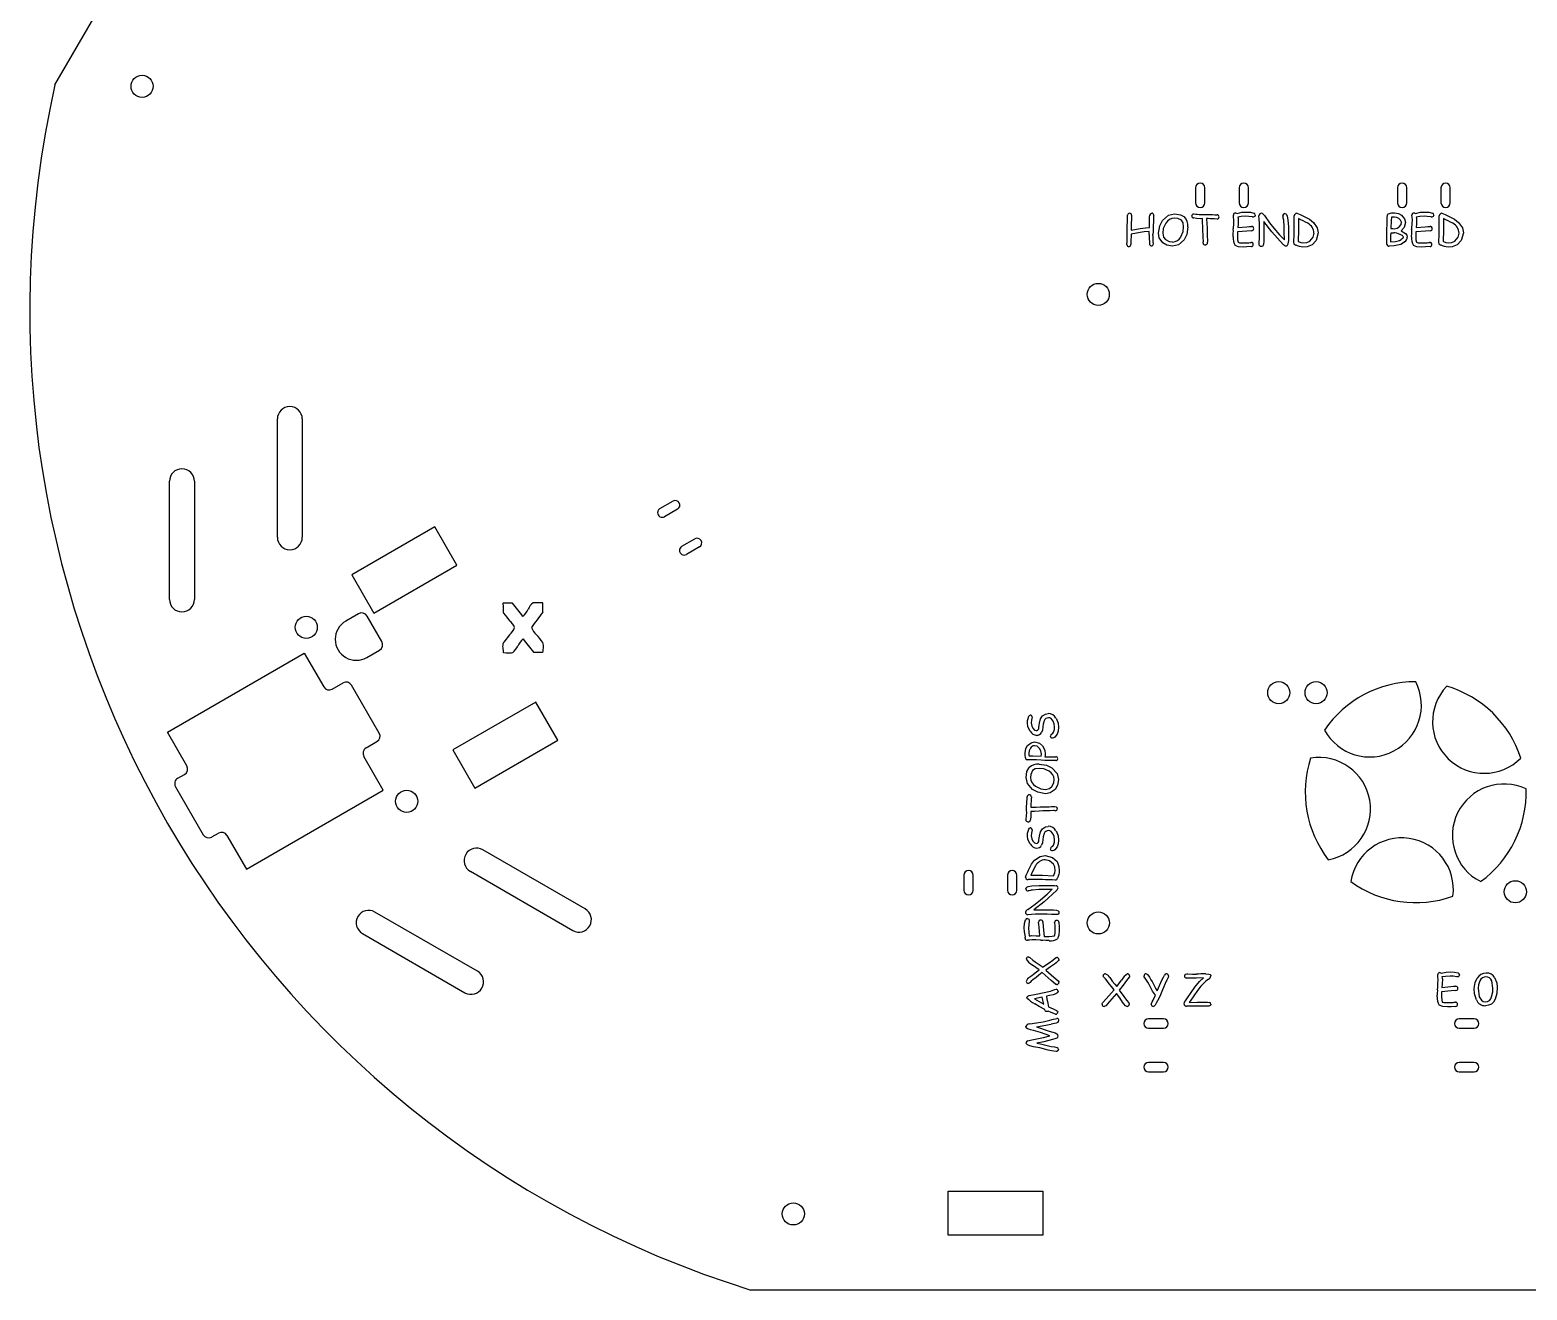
# Model space of a CAD drawing. Extents: x -213 to 213, y -185 to 220.
# Drawn here: x -212.6 to 27.9, y -185 to 17.5 of the extents above; entities that cross this region are included whole.
import ezdxf

# ---------------------------------------------------------------- set-up
doc = ezdxf.new("R2010")
doc.units = 0
doc.layers.get('0').update_dxf_attribs({"linetype": 'CONTINUOUS'})

msp = doc.modelspace()

# ---------------------------------------------------------------- linework, layer by layer
at = {"color": 7, "linetype": 'CONTINUOUS'}
for p, q in [((-208.62, 8.66), (-111.81, 176.34)), ((-25.37, -7.87), (-25.37, -10.27)), ((-23.87, -10.27), (-23.87, -7.87)), ((-18.37, -7.87), (-18.37, -10.27)), ((-16.87, -10.27), (-16.87, -7.87)), ((7.06, -7.87), (7.06, -10.27)), ((8.56, -10.27), (8.56, -7.87)), ((14.06, -7.87), (14.06, -10.27)), ((15.56, -10.27), (15.56, -7.87)), ((-36.34, -14.92), (-36.34, -13.83)), ((-35.71, -13.85), (-35.71, -14.68)), ((-35.71, -14.68), (-34.25, -14.42)), ((-32.15, -12.81), (-32.15, -13.4)), ((-24.28, -12.82), (-24.57, -12.83)), ((-23.36, -12.82), (-23.59, -12.82)), ((-18.59, -14.26), (-17.15, -14.13)), ((-14.4, -13.29), (-14.4, -14.79)), ((-10.46, -14.15), (-10.46, -16.34)), ((-9.53, -14.68), (-9.53, -12.38)), ((-8.84, -12.82), (-8.84, -14.69)), ((6.08, -13.15), (6.02, -14.39)), ((6.09, -12.6), (6.08, -13.15)), ((10.09, -14.26), (11.52, -14.13)), ((13.77, -14.68), (13.77, -12.38)), ((14.46, -12.82), (14.46, -14.69)), ((-34.28, -15.05), (-35.71, -15.32)), ((-32.84, -15.37), (-32.84, -14.89)), ((-17.13, -14.82), (-18.65, -14.95)), ((-18.65, -14.95), (-18.65, -15.77)), ((-18.03, -16.7), (-16.81, -16.7)), ((-16.34, -14.76), (-17.13, -14.82)), ((-11.1, -15.81), (-11.11, -15.39)), ((-8.84, -14.69), (-8.9, -16.47)), ((5.34, -16.85), (5.34, -15.88)), ((5.96, -15.89), (5.96, -16.57)), ((6.36, -15.14), (5.98, -15.14)), ((6.98, -15.18), (6.63, -15.13)), ((11.55, -14.82), (10.02, -14.95)), ((10.02, -14.95), (10.02, -15.77)), ((10.64, -16.7), (11.86, -16.7)), ((12.34, -14.76), (11.55, -14.82)), ((14.46, -14.69), (14.4, -16.47)), ((-9.22, -17.08), (-9.26, -17.08)), ((14.08, -17.08), (14.04, -17.08)), ((-172.88, -64.02), (-172.88, -45.02)), ((-168.88, -45.02), (-168.88, -64.02)), ((-190.21, -74.02), (-190.21, -55.02)), ((-186.21, -55.02), (-186.21, -74.02)), ((-111.42, -59.42), (-109.34, -58.22)), ((-108.59, -59.52), (-110.67, -60.72)), ((-147.59, -62.37), (-160.92, -70.07)), ((-144.05, -68.5), (-147.59, -62.37)), ((-107.92, -65.48), (-105.84, -64.28)), ((-105.09, -65.58), (-107.17, -66.78)), ((-157.38, -76.2), (-144.05, -68.5)), ((-160.92, -70.07), (-157.38, -76.2)), ((-130.42, -74.54), (-131.77, -74.54)), ((-159.83, -76.31), (-161.89, -77.5)), ((-156.09, -80.79), (-158.47, -76.68)), ((-130.24, -76.07), (-130.24, -74.65)), ((-190.55, -95.35), (-168.56, -82.65)), ((-168.56, -82.65), (-165.43, -88.06)), ((-158.52, -83.34), (-156.46, -82.16)), ((-130.79, -82.51), (-130.56, -82.51)), ((-164.07, -88.43), (-162.33, -87.43)), ((-156.52, -95.5), (-160.97, -87.8)), ((-131.35, -90.5), (-144.68, -98.2)), ((-127.81, -96.63), (-131.35, -90.5)), ((-187.43, -100.76), (-190.55, -95.35)), ((-158.62, -97.87), (-156.88, -96.87)), ((-144.68, -98.2), (-141.14, -104.33)), ((-141.14, -104.33), (-127.81, -96.63)), ((-155.86, -104.65), (-158.98, -99.24)), ((-51.52, -99.79), (-52.45, -99.79)), ((-52.11, -99.16), (-51.5, -99.17)), ((-51.5, -99.17), (-50.18, -99.23)), ((-50.18, -99.23), (-50.14, -98.87)), ((-49.56, -99.29), (-47.82, -99.29)), ((-47.83, -99.91), (-48.79, -99.91)), ((-188.88, -102.76), (-187.79, -102.13)), ((-189.24, -104.12), (-184.79, -111.83)), ((-177.85, -117.35), (-155.86, -104.65)), ((-51.83, -107.19), (-51.83, -107.41)), ((-51.83, -108.1), (-51.82, -108.4)), ((-183.43, -112.19), (-182.34, -111.57)), ((-180.98, -111.94), (-177.85, -117.35)), ((-123.43, -123.75), (-139.88, -114.25)), ((-141.88, -117.71), (-125.43, -127.21)), ((-62.58, -118.34), (-62.58, -120.74)), ((-61.08, -120.74), (-61.08, -118.34)), ((-55.58, -118.34), (-55.58, -120.74)), ((-54.08, -120.74), (-54.08, -118.34)), ((-49.97, -119.04), (-52.27, -119.04)), ((-51.83, -118.35), (-49.96, -118.35)), ((-50.5, -119.98), (-48.31, -119.98)), ((-49.96, -118.35), (-48.18, -118.41)), ((-47.57, -118.74), (-47.57, -118.77)), ((-48.84, -120.61), (-49.26, -120.62)), ((-140.75, -133.75), (-157.21, -124.25)), ((-51.36, -123.91), (-49.86, -123.91)), ((-50.39, -128.1), (-50.52, -126.67)), ((-49.89, -125.85), (-49.83, -126.64)), ((-49.83, -126.64), (-49.7, -128.16)), ((-47.95, -127.55), (-47.95, -126.33)), ((-159.21, -127.71), (-142.75, -137.21)), ((-49.7, -128.16), (-48.88, -128.16)), ((-51.13, -132.26), (-50.52, -132.68)), ((-50.51, -133.53), (-51.56, -132.77)), ((-48.56, -135.23), (-49.99, -133.98)), ((-49.94, -133.13), (-48.9, -132.4)), ((-48.7, -133.06), (-49.43, -133.58)), ((-49.43, -133.58), (-48.12, -134.72)), ((-48.04, -132.62), (-48.7, -133.06)), ((-33.04, -134.33), (-32.78, -134.73)), ((-50.97, -134.76), (-51.49, -135.15)), ((-50.99, -137.46), (-48.7, -136.95)), ((-48.7, -136.95), (-48.16, -136.76)), ((-47.89, -135.83), (-48.56, -135.23)), ((-48.12, -134.72), (-47.44, -135.33)), ((-39.71, -138.19), (-38.46, -136.76)), ((-39.24, -135.78), (-39.63, -135.26)), ((-38.01, -136.24), (-37.26, -135.19)), ((-37.62, -136.81), (-36.89, -137.85)), ((-36.74, -135.62), (-37.16, -136.23)), ((-31.52, -136.92), (-30.73, -135.09)), ((-30.1, -135.36), (-30.66, -136.76)), ((-25.26, -134.86), (-26.8, -134.86)), ((-26.66, -138.02), (-25.47, -136.33)), ((-25.07, -136.87), (-26.23, -138.57)), ((-24.1, -134.8), (-25.26, -134.86)), ((-23.28, -135.03), (-23.71, -135.34)), ((15.68, -136.92), (14.15, -137.05)), ((14.15, -137.05), (14.15, -137.87)), ((14.21, -136.36), (15.65, -136.23)), ((16.46, -136.86), (15.68, -136.92)), ((-52.09, -137.67), (-50.99, -137.46)), ((-50, -137.92), (-51.26, -138.2)), ((-51.26, -138.2), (-49.77, -139.04)), ((-49.15, -138.62), (-48.97, -139.46)), ((-40.31, -138.86), (-39.71, -138.19)), ((-39.2, -138.63), (-39.81, -139.31)), ((-38.06, -137.32), (-39.2, -138.63)), ((-37.54, -138.05), (-38.06, -137.32)), ((-37.1, -138.71), (-37.54, -138.05)), ((-32.19, -138.39), (-31.82, -137.59)), ((-31.69, -138.88), (-31.87, -139.24)), ((-31.28, -138.14), (-31.69, -138.88)), ((-27.01, -138.53), (-26.66, -138.02)), ((-23.26, -139.36), (-26.83, -139.36)), ((-26.39, -138.8), (-25.11, -138.74)), ((-25.11, -138.74), (-23.82, -138.74)), ((14.77, -138.8), (15.99, -138.8)), ((-48.76, -141.63), (-48.19, -141.48)), ((-30.51, -141.42), (-32.91, -141.42)), ((19.38, -141.42), (16.98, -141.42)), ((-51.43, -143.27), (-51.91, -143.17)), ((-50.9, -142.7), (-48.91, -143.37)), ((-48.91, -143.37), (-48.29, -143.56)), ((-48.01, -142.16), (-48.57, -142.27)), ((-32.91, -142.92), (-30.51, -142.92)), ((16.98, -142.92), (19.38, -142.92)), ((-50.39, -146.09), (-51.43, -145.9)), ((-50.85, -145.32), (-50.26, -145.44)), ((-49.07, -146.44), (-50.39, -146.09)), ((-50.26, -145.44), (-48.54, -145.85)), ((-47.99, -144.63), (-48.36, -144.73)), ((-30.51, -148.42), (-32.91, -148.42)), ((19.38, -148.42), (16.98, -148.42)), ((-32.91, -149.92), (-30.51, -149.92)), ((16.98, -149.92), (19.38, -149.92)), ((-65.1, -169.12), (-49.9, -169.12)), ((-65.1, -176.2), (-65.1, -169.12)), ((-49.9, -169.12), (-49.9, -176.2)), ((-49.9, -176.2), (-65.1, -176.2)), ((96.81, -185), (-96.81, -185))]:
    msp.add_line(p, q, dxfattribs=at)
at = {"color": 7, "linetype": 'CONTINUOUS', "flags": 128}
for points in [[(-32.7, -12.31), (-32.58, -12.05), (-32.5, -11.98), (-32.4, -11.95)], [(-18.94, -11.89), (-18.8, -11.92), (-18.7, -11.98)], [(-18.7, -11.98), (-17.92, -11.81), (-17.29, -11.76)], [(-17.29, -11.76), (-16.56, -11.81), (-16, -11.94)], [(-11.01, -12.01), (-10.87, -12.05), (-10.76, -12.15), (-10.64, -12.41), (-10.52, -12.99), (-10.46, -14.15)], [(-9.11, -11.95), (-8.82, -12.06), (-8.59, -12.17)], [(5.57, -12.03), (6.14, -11.91), (6.6, -11.89)], [(6.6, -11.89), (7.26, -12.02), (7.72, -12.28)], [(9.73, -11.89), (9.87, -11.92), (9.97, -11.98)], [(9.97, -11.98), (10.76, -11.81), (11.39, -11.76)], [(11.39, -11.76), (12.12, -11.81), (12.68, -11.94)], [(14.19, -11.95), (14.48, -12.06), (14.71, -12.17)], [(-34.25, -14.42), (-33.43, -14.3), (-32.78, -14.26)], [(-32.78, -12.82), (-32.75, -12.53), (-32.7, -12.31)], [(-32.78, -14.26), (-32.78, -13.45), (-32.78, -12.82)], [(-32.11, -12.41), (-32.15, -12.63), (-32.15, -12.81)], [(-32.09, -12.27), (-32.1, -12.35), (-32.11, -12.41)], [(-31.34, -15.18), (-31.12, -13.96), (-30.66, -13.11)], [(-30.66, -13.11), (-29.72, -12.29), (-28.76, -12.07)], [(-30.13, -13.56), (-30.55, -14.43), (-30.65, -15.17)], [(-27.63, -13.07), (-28.24, -12.8), (-28.77, -12.76)], [(-28.76, -12.07), (-27.81, -12.2), (-27.14, -12.56)], [(-27.74, -15.77), (-27.36, -14.9), (-27.28, -14.16)], [(-27.28, -14.16), (-27.36, -13.51), (-27.63, -13.07)], [(-26.59, -14.16), (-26.78, -15.36), (-27.21, -16.21)], [(-25.96, -12.4), (-25.94, -12.26), (-25.88, -12.16)], [(-25.88, -12.16), (-25.75, -12.07), (-25.63, -12.05)], [(-24.57, -12.83), (-25.21, -12.8), (-25.7, -12.72)], [(-25.63, -12.05), (-25.34, -12.09), (-25.11, -12.11)], [(-25.11, -12.11), (-24.81, -12.14), (-24.58, -12.15)], [(-24.58, -12.15), (-23.92, -12.14), (-23.4, -12.14)], [(-24.21, -14.15), (-24.25, -13.41), (-24.28, -12.82)], [(-24.16, -15.48), (-24.18, -14.73), (-24.21, -14.15)], [(-23.59, -12.82), (-23.56, -13.65), (-23.53, -14.3)], [(-23.53, -14.3), (-23.5, -15.12), (-23.49, -15.77)], [(-22.64, -12.86), (-23.04, -12.83), (-23.36, -12.82)], [(-21.91, -12.9), (-22.32, -12.88), (-22.64, -12.86)], [(-19.34, -14.6), (-19.32, -14.48), (-19.28, -14.4)], [(-19.21, -12.99), (-19.25, -12.59), (-19.28, -12.28)], [(-19.28, -14.4), (-19.23, -13.61), (-19.21, -12.99)], [(-17.29, -12.45), (-18.02, -12.49), (-18.59, -12.57)], [(-18.59, -12.57), (-18.54, -12.77), (-18.53, -12.94)], [(-18.53, -12.94), (-18.55, -13.68), (-18.59, -14.26)], [(-16.21, -12.56), (-16.81, -12.47), (-17.29, -12.45)], [(-17.15, -14.13), (-16.71, -14.09), (-16.37, -14.07)], [(-16.1, -12.57), (-16.16, -12.57), (-16.21, -12.56)], [(-15.86, -12.47), (-15.99, -12.55), (-16.1, -12.57)], [(-15.78, -12.24), (-15.8, -12.38), (-15.86, -12.47)], [(-15.11, -13.59), (-15.15, -12.9), (-15.19, -12.35)], [(-15.09, -14.9), (-15.1, -14.17), (-15.11, -13.59)], [(-11.28, -16.96), (-13.1, -14.97), (-14.4, -13.29)], [(-14.31, -12.33), (-13.49, -13.5), (-12.8, -14.38)], [(-12.8, -14.38), (-11.87, -15.44), (-11.09, -16.23)], [(-11.28, -12.74), (-11.32, -12.55), (-11.34, -12.39)], [(-11.2, -13.09), (-11.24, -12.89), (-11.28, -12.74)], [(-11.11, -15.39), (-11.13, -14.1), (-11.2, -13.09)], [(-8.59, -12.17), (-8.26, -12.33), (-8.01, -12.44)], [(-8.01, -12.44), (-7.06, -12.9), (-6.42, -13.42)], [(-6.42, -13.42), (-5.81, -14.31), (-5.65, -15.13)], [(5.38, -14.53), (5.42, -13.76), (5.43, -13.16)], [(5.43, -13.16), (5.44, -12.65), (5.46, -12.24)], [(5.46, -12.24), (5.5, -12.11), (5.57, -12.03)], [(6.02, -14.39), (6.31, -14.42), (6.53, -14.45)], [(6.6, -12.57), (6.31, -12.58), (6.09, -12.6)], [(6.53, -14.45), (7.02, -14.34), (7.36, -14.15)], [(7.36, -14.15), (7.64, -13.77), (7.71, -13.41)], [(8.34, -13.42), (8.12, -14.26), (7.65, -14.76)], [(7.72, -12.28), (8.21, -12.85), (8.34, -13.42)], [(9.34, -14.6), (9.36, -14.48), (9.4, -14.4)], [(9.46, -12.99), (9.42, -12.59), (9.4, -12.28)], [(9.4, -14.4), (9.44, -13.61), (9.46, -12.99)], [(11.38, -12.45), (10.65, -12.49), (10.09, -12.57)], [(10.09, -12.57), (10.13, -12.77), (10.15, -12.94)], [(10.15, -12.94), (10.12, -13.68), (10.09, -14.26)], [(12.47, -12.56), (11.86, -12.47), (11.38, -12.45)], [(11.52, -14.13), (11.96, -14.09), (12.31, -14.07)], [(12.57, -12.57), (12.51, -12.57), (12.47, -12.56)], [(12.81, -12.47), (12.69, -12.55), (12.57, -12.57)], [(12.9, -12.24), (12.87, -12.38), (12.81, -12.47)], [(14.71, -12.17), (15.04, -12.33), (15.29, -12.44)], [(15.29, -12.44), (16.24, -12.9), (16.88, -13.42)], [(16.88, -13.42), (17.49, -14.31), (17.65, -15.13)], [(-32.84, -14.89), (-33.65, -14.95), (-34.28, -15.05)], [(-30.65, -16.7), (-31.21, -15.92), (-31.34, -15.18)], [(-30.65, -15.17), (-30.5, -15.81), (-30.18, -16.2)], [(-29.06, -17.26), (-30, -17.09), (-30.65, -16.7)], [(-30.18, -16.2), (-29.59, -16.51), (-29.06, -16.57)], [(-27.21, -16.21), (-28.12, -17.05), (-29.06, -17.26)], [(-24.12, -16.45), (-24.14, -15.9), (-24.16, -15.48)], [(-24.15, -16.74), (-24.13, -16.58), (-24.12, -16.45)], [(-23.46, -16.47), (-23.48, -16.69), (-23.53, -16.86)], [(-23.49, -15.77), (-23.47, -16.16), (-23.46, -16.47)], [(-19.28, -14.76), (-19.33, -14.68), (-19.34, -14.6)], [(-19.34, -15.77), (-19.31, -15.2), (-19.28, -14.76)], [(-18.65, -15.77), (-18.63, -16.25), (-18.55, -16.61)], [(-16.81, -16.7), (-16.6, -16.66), (-16.43, -16.64)], [(-15.16, -16.96), (-15.13, -16.5), (-15.11, -16.13)], [(-15.11, -16.13), (-15.1, -15.44), (-15.09, -14.9)], [(-14.4, -16.44), (-14.45, -16.96), (-14.54, -17.2), (-14.64, -17.29), (-14.76, -17.32)], [(-14.4, -14.79), (-14.4, -15.35), (-14.4, -15.71), (-14.4, -16.08), (-14.4, -16.44)], [(-11.09, -16.23), (-11.09, -15.99), (-11.1, -15.81)], [(-10.46, -16.34), (-10.49, -16.63), (-10.52, -16.87)], [(-8.9, -16.47), (-8.86, -16.49), (-8.83, -16.51)], [(-8.83, -16.51), (-8.44, -16.67), (-8.11, -16.7)], [(-8.11, -16.7), (-7.49, -16.65), (-7.03, -16.47)], [(-7.03, -16.47), (-6.48, -15.81), (-6.34, -15.14)], [(-5.65, -15.13), (-5.98, -16.32), (-6.64, -17.04)], [(5.34, -15.88), (5.35, -15.12), (5.38, -14.53)], [(5.98, -15.14), (5.97, -15.56), (5.96, -15.89)], [(5.96, -16.57), (6.77, -16.49), (7.38, -16.32)], [(6.63, -15.13), (6.48, -15.13), (6.36, -15.14)], [(7.6, -15.41), (7.26, -15.27), (6.98, -15.18)], [(7.38, -16.32), (7.64, -16.18), (7.82, -16.04)], [(8.22, -16.57), (7.89, -16.82), (7.6, -16.97)], [(7.65, -14.76), (8.37, -15.21), (8.57, -15.47), (8.65, -15.8)], [(7.82, -16.04), (7.96, -15.9), (8.02, -15.77)], [(9.4, -14.76), (9.35, -14.68), (9.34, -14.6)], [(9.34, -15.77), (9.36, -15.2), (9.4, -14.76)], [(10.02, -15.77), (10.04, -16.25), (10.13, -16.61)], [(11.86, -16.7), (12.07, -16.66), (12.24, -16.64)], [(14.4, -16.47), (14.44, -16.49), (14.47, -16.51)], [(14.47, -16.51), (14.86, -16.67), (15.19, -16.7)], [(15.19, -16.7), (15.81, -16.65), (16.27, -16.47)], [(16.27, -16.47), (16.82, -15.81), (16.96, -15.14)], [(17.65, -15.13), (17.32, -16.32), (16.66, -17.04)], [(-23.53, -16.86), (-23.66, -17.03), (-23.73, -17.06), (-23.81, -17.07)], [(-17.71, -17.39), (-18.47, -17.33), (-19.02, -17.12)], [(-16.37, -17.32), (-17.12, -17.38), (-17.71, -17.39)], [(-15.06, -17.21), (-15.14, -17.08), (-15.16, -16.96)], [(-14.76, -17.32), (-14.94, -17.29), (-15.06, -17.21)], [(-8.66, -17.31), (-8.99, -17.21), (-9.22, -17.08)], [(-8.11, -17.39), (-8.42, -17.36), (-8.66, -17.31)], [(-6.64, -17.04), (-7.44, -17.34), (-8.11, -17.39)], [(7.6, -16.97), (6.56, -17.22), (5.73, -17.26)], [(10.96, -17.39), (10.2, -17.33), (9.65, -17.12)], [(12.31, -17.32), (11.56, -17.38), (10.96, -17.39)], [(14.64, -17.31), (14.31, -17.21), (14.08, -17.08)], [(15.19, -17.39), (14.88, -17.36), (14.64, -17.31)], [(16.66, -17.04), (15.86, -17.34), (15.19, -17.39)], [(-130.24, -74.65), (-130.25, -74.62), (-130.25, -74.6), (-130.27, -74.58), (-130.29, -74.57), (-130.34, -74.55), (-130.42, -74.54)], [(-136.46, -74.6), (-136.55, -74.61), (-136.62, -74.63), (-136.64, -74.65), (-136.66, -74.67), (-136.67, -74.69), (-136.67, -74.71)], [(-136.67, -74.71), (-136.63, -75.1), (-136.6, -75.38)], [(-136.6, -75.38), (-136.6, -75.49), (-136.61, -75.63)], [(-136.61, -75.63), (-136.61, -75.85), (-136.61, -75.97)], [(-136.61, -75.97), (-136.6, -76.12), (-136.57, -76.21)], [(-136.57, -76.21), (-136.02, -76.89), (-135.58, -77.43)], [(-135.72, -74.62), (-136.15, -74.61), (-136.46, -74.6)], [(-135.1, -74.61), (-135.44, -74.62), (-135.72, -74.62)], [(-135.59, -79.71), (-136.51, -80.87), (-136.57, -80.94), (-136.57, -80.95), (-136.57, -80.95)], [(-130.18, -82.39), (-130.16, -82.14), (-130.15, -81.77)], [(-136.67, -81.79), (-136.61, -82.39), (-136.61, -82.47), (-136.61, -82.48), (-136.6, -82.49), (-136.59, -82.5), (-136.57, -82.52), (-136.54, -82.53), (-136.1, -82.59), (-135.49, -82.6)], [(-131.75, -82.49), (-131.18, -82.51), (-130.79, -82.51)], [(-52.39, -93.86), (-52.35, -93.45), (-52.28, -93.14)], [(-52.28, -93.14), (-52.15, -92.78), (-52.06, -92.66), (-51.92, -92.6)], [(-51.64, -92.9), (-51.72, -93.44), (-51.76, -93.86)], [(-50.45, -93.92), (-50.29, -93.21), (-49.98, -92.74)], [(-49.98, -92.74), (-49.49, -92.43), (-49.04, -92.35)], [(-49.67, -93.51), (-49.84, -94.05), (-49.89, -94.5)], [(-48.23, -93.6), (-48.59, -93.16), (-48.79, -93.07), (-49.01, -93.04)], [(-48.01, -94.55), (-48.08, -94), (-48.23, -93.6)], [(-47.79, -93.08), (-47.46, -93.88), (-47.39, -94.55)], [(-51.93, -95.18), (-52.29, -94.48), (-52.39, -93.86)], [(-51.76, -93.86), (-51.69, -94.37), (-51.51, -94.73)], [(-51.51, -94.73), (-51.22, -95.02), (-50.91, -95.1)], [(-50.53, -94.62), (-50.48, -94.22), (-50.45, -93.92)], [(-49.89, -94.5), (-49.96, -95.01), (-50.11, -95.38)], [(-48.52, -95.66), (-48.32, -95.51), (-48.19, -95.36)], [(-47.62, -95.66), (-47.96, -96.14), (-48.16, -96.25), (-48.39, -96.29)], [(-48.19, -95.36), (-48.04, -94.92), (-48.01, -94.55)], [(-47.39, -94.55), (-47.46, -95.19), (-47.62, -95.66)], [(-52.76, -98.66), (-52.63, -97.98), (-52.35, -97.51)], [(-52.35, -97.51), (-51.8, -97.04), (-51.25, -96.91)], [(-51.89, -97.93), (-52.09, -98.35), (-52.14, -98.72)], [(-51.25, -96.91), (-50.44, -97.11), (-49.95, -97.54)], [(-50.42, -97.95), (-50.84, -97.62), (-51.25, -97.54)], [(-50.14, -98.87), (-50.22, -98.33), (-50.42, -97.95)], [(-49.95, -97.54), (-49.59, -98.26), (-49.51, -98.88)], [(-52.7, -99.46), (-52.76, -99.02), (-52.76, -98.66)], [(-52.14, -98.72), (-52.13, -98.97), (-52.11, -99.16)], [(-50.16, -99.86), (-50.92, -99.81), (-51.52, -99.79)], [(-50.49, -100.48), (-49.29, -100.67), (-48.44, -101.1)], [(-48.79, -99.91), (-49.56, -99.89), (-50.16, -99.86)], [(-49.51, -98.88), (-49.53, -99.11), (-49.56, -99.29)], [(-52.58, -102.65), (-52.45, -101.69), (-52.09, -101.03)], [(-51.54, -104.55), (-52.36, -103.61), (-52.58, -102.65)], [(-51.58, -101.52), (-51.85, -102.13), (-51.89, -102.65)], [(-50.49, -101.16), (-51.14, -101.25), (-51.58, -101.52)], [(-48.88, -101.63), (-49.75, -101.25), (-50.49, -101.16)], [(-48.45, -104.07), (-48.14, -103.47), (-48.08, -102.95)], [(-48.44, -101.1), (-47.6, -102.01), (-47.39, -102.95)], [(-47.39, -102.95), (-47.56, -103.89), (-47.95, -104.54)], [(-51.75, -105.74), (-51.77, -106.14), (-51.79, -106.46)], [(-49.47, -105.23), (-50.69, -105.01), (-51.54, -104.55)], [(-51.09, -104.02), (-50.22, -104.44), (-49.48, -104.54)], [(-49.48, -104.54), (-48.84, -104.39), (-48.45, -104.07)], [(-47.95, -104.54), (-48.73, -105.1), (-49.47, -105.23)], [(-52.5, -108.41), (-52.51, -107.75), (-52.51, -107.23)], [(-51.79, -106.46), (-51.82, -106.87), (-51.83, -107.19)], [(-51.83, -107.41), (-51, -107.39), (-50.35, -107.36)], [(-50.5, -108.04), (-51.24, -108.08), (-51.83, -108.1)], [(-49.17, -107.98), (-49.92, -108.01), (-50.5, -108.04)], [(-50.35, -107.36), (-49.53, -107.33), (-48.88, -107.32)], [(-48.2, -107.94), (-48.75, -107.97), (-49.17, -107.98)], [(-48.88, -107.32), (-48.49, -107.3), (-48.18, -107.29)], [(-47.91, -107.98), (-48.07, -107.96), (-48.2, -107.94)], [(-48.18, -107.29), (-47.96, -107.31), (-47.79, -107.36)], [(-47.79, -107.36), (-47.62, -107.48), (-47.59, -107.56), (-47.58, -107.64)], [(-52.6, -109.45), (-52.56, -109.16), (-52.54, -108.94)], [(-52.49, -109.71), (-52.58, -109.58), (-52.6, -109.45)], [(-52.54, -108.94), (-52.51, -108.64), (-52.5, -108.41)], [(-52.25, -109.79), (-52.39, -109.76), (-52.49, -109.71)], [(-51.82, -108.4), (-51.85, -109.03), (-51.93, -109.52)], [(-49.98, -110.86), (-49.49, -110.55), (-49.04, -110.48)], [(-52.39, -111.99), (-52.35, -111.58), (-52.28, -111.26)], [(-51.93, -113.31), (-52.29, -112.6), (-52.39, -111.99)], [(-52.28, -111.26), (-52.15, -110.91), (-52.06, -110.79), (-51.92, -110.73)], [(-51.64, -111.02), (-51.72, -111.56), (-51.76, -111.99)], [(-51.76, -111.99), (-51.69, -112.5), (-51.51, -112.86)], [(-51.51, -112.86), (-51.22, -113.15), (-50.91, -113.23)], [(-50.53, -112.74), (-50.48, -112.35), (-50.45, -112.04)], [(-50.45, -112.04), (-50.29, -111.34), (-49.98, -110.86)], [(-49.89, -112.62), (-49.96, -113.13), (-50.11, -113.51)], [(-49.67, -111.64), (-49.84, -112.18), (-49.89, -112.62)], [(-48.23, -111.73), (-48.59, -111.29), (-48.79, -111.2), (-49.01, -111.16)], [(-48.01, -112.68), (-48.08, -112.13), (-48.23, -111.73)], [(-48.19, -113.49), (-48.04, -113.05), (-48.01, -112.68)], [(-47.79, -111.21), (-47.46, -112), (-47.39, -112.68)], [(-47.39, -112.68), (-47.46, -113.31), (-47.62, -113.79)], [(-51.23, -115.93), (-50.34, -115.33), (-49.52, -115.16)], [(-49.52, -115.16), (-48.33, -115.49), (-47.61, -116.15)], [(-48.52, -113.79), (-48.32, -113.64), (-48.19, -113.49)], [(-47.62, -113.79), (-47.96, -114.26), (-48.16, -114.37), (-48.39, -114.41)], [(-52.48, -118.1), (-52.32, -117.78), (-52.21, -117.52)], [(-52.21, -117.52), (-51.75, -116.57), (-51.23, -115.93)], [(-48.18, -116.54), (-48.84, -116), (-49.51, -115.85)], [(-47.95, -117.62), (-48, -117), (-48.18, -116.54)], [(-48.14, -118.35), (-47.98, -117.96), (-47.95, -117.62)], [(-47.61, -116.15), (-47.31, -116.95), (-47.26, -117.62)], [(-47.26, -117.62), (-47.29, -117.93), (-47.34, -118.17)], [(-52.7, -118.63), (-52.59, -118.33), (-52.48, -118.1)], [(-52.64, -120.52), (-52.6, -120.38), (-52.5, -120.28), (-52.24, -120.15), (-51.66, -120.03), (-50.5, -119.98)], [(-48.31, -119.98), (-48.02, -120), (-47.78, -120.03)], [(-48.18, -118.41), (-48.16, -118.38), (-48.14, -118.35)], [(-47.34, -118.17), (-47.44, -118.5), (-47.57, -118.74)], [(-52.32, -123.82), (-51.15, -123), (-50.27, -122.31)], [(-51.91, -120.79), (-52.1, -120.84), (-52.26, -120.85)], [(-51.56, -120.72), (-51.76, -120.76), (-51.91, -120.79)], [(-49.26, -120.62), (-50.55, -120.64), (-51.56, -120.72)], [(-47.69, -120.79), (-49.68, -122.62), (-51.36, -123.91)], [(-50.27, -122.31), (-49.21, -121.38), (-48.42, -120.6)], [(-48.42, -120.6), (-48.66, -120.61), (-48.84, -120.61)], [(-51.06, -124.62), (-51.75, -124.67), (-52.3, -124.7)], [(-49.75, -124.6), (-50.48, -124.61), (-51.06, -124.62)], [(-49.86, -123.91), (-49.3, -123.91), (-48.94, -123.91), (-48.57, -123.91), (-48.21, -123.91)], [(-48.52, -124.63), (-49.21, -124.61), (-49.75, -124.6)], [(-47.69, -124.67), (-48.15, -124.65), (-48.52, -124.63)], [(-48.21, -123.91), (-47.69, -123.96), (-47.45, -124.06), (-47.36, -124.15), (-47.33, -124.27)], [(-47.44, -124.57), (-47.57, -124.65), (-47.69, -124.67)], [(-47.33, -124.27), (-47.36, -124.46), (-47.44, -124.57)], [(-52.89, -126.8), (-52.84, -126.07), (-52.71, -125.51)], [(-52.67, -128.22), (-52.84, -127.43), (-52.89, -126.8)], [(-52.41, -125.29), (-52.27, -125.32), (-52.18, -125.38)], [(-52.09, -125.72), (-52.18, -126.33), (-52.2, -126.81)], [(-52.2, -126.81), (-52.16, -127.53), (-52.08, -128.1)], [(-52.18, -125.38), (-52.1, -125.5), (-52.08, -125.62)], [(-52.08, -125.62), (-52.08, -125.67), (-52.09, -125.72)], [(-50.52, -126.67), (-50.55, -126.23), (-50.58, -125.88)], [(-47.95, -126.33), (-47.99, -126.12), (-48.01, -125.95)], [(-47.26, -127.22), (-47.32, -127.98), (-47.53, -128.54)], [(-47.33, -125.88), (-47.27, -126.63), (-47.26, -127.22)], [(-52.76, -128.46), (-52.73, -128.31), (-52.67, -128.22)], [(-51.66, -128.73), (-52.06, -128.76), (-52.37, -128.79)], [(-52.08, -128.1), (-51.88, -128.06), (-51.71, -128.04)], [(-51.71, -128.04), (-50.97, -128.06), (-50.39, -128.1)], [(-50.25, -128.79), (-51.04, -128.74), (-51.66, -128.73)], [(-50.05, -128.85), (-50.17, -128.83), (-50.25, -128.79)], [(-49.89, -128.79), (-49.97, -128.84), (-50.05, -128.85)], [(-48.88, -128.85), (-49.45, -128.83), (-49.89, -128.79)], [(-48.88, -128.16), (-48.4, -128.15), (-48.04, -128.06)], [(-52.23, -131.48), (-52.1, -131.51), (-52.01, -131.57)], [(-52.01, -131.57), (-51.52, -131.96), (-51.13, -132.26)], [(-48.9, -132.4), (-48.32, -131.98), (-47.89, -131.63)], [(-47.43, -132.11), (-47.76, -132.41), (-48.04, -132.62)], [(-47.89, -131.63), (-47.77, -131.56), (-47.66, -131.54)], [(-47.33, -131.88), (-47.36, -132.02), (-47.43, -132.11)], [(-51.98, -134.67), (-51.66, -134.44), (-51.41, -134.25)], [(-51.41, -134.25), (-50.91, -133.84), (-50.51, -133.53)], [(-49.99, -133.98), (-50.54, -134.41), (-50.97, -134.76)], [(-50.52, -132.68), (-50.19, -132.92), (-49.94, -133.13)], [(-40.07, -134.79), (-40.18, -134.65), (-40.21, -134.52)], [(-35.96, -134.52), (-35.99, -134.65), (-36.05, -134.74)], [(-33.6, -134.69), (-33.64, -134.59), (-33.65, -134.51)], [(-33.05, -135.53), (-33.36, -135.06), (-33.6, -134.69)], [(-33.31, -134.17), (-33.14, -134.23), (-33.04, -134.33)], [(-30.73, -135.09), (-30.51, -134.71), (-30.36, -134.4)], [(-29.71, -134.5), (-29.79, -134.77), (-29.88, -134.97)], [(-26.97, -134.22), (-26.77, -134.18), (-26.61, -134.17)], [(-26.61, -134.17), (-25.86, -134.21), (-25.26, -134.24)], [(-23.74, -134.17), (-23.25, -134.22), (-23.02, -134.3), (-22.93, -134.39), (-22.9, -134.51)], [(13.59, -135.09), (13.55, -134.69), (13.53, -134.38)], [(13.86, -133.99), (14, -134.02), (14.1, -134.08)], [(14.1, -134.08), (14.88, -133.91), (15.52, -133.86)], [(15.51, -134.55), (14.78, -134.59), (14.21, -134.67)], [(14.21, -134.67), (14.26, -134.87), (14.28, -135.04)], [(16.6, -134.66), (15.99, -134.57), (15.51, -134.55)], [(15.52, -133.86), (16.25, -133.91), (16.8, -134.04)], [(16.7, -134.67), (16.64, -134.67), (16.6, -134.66)], [(16.94, -134.57), (16.82, -134.65), (16.7, -134.67)], [(17.03, -134.34), (17, -134.48), (16.94, -134.57)], [(22.4, -136.46), (22.22, -135.3), (22.07, -135.04), (21.86, -134.83), (21.59, -134.71), (21.29, -134.67)], [(-51.96, -135.59), (-52.1, -135.7), (-52.23, -135.73)], [(-51.49, -135.15), (-51.77, -135.38), (-51.96, -135.59)], [(-47.45, -137.01), (-47.52, -137.18), (-47.67, -137.31), (-47.84, -137.4), (-48.27, -137.55)], [(-48.16, -136.76), (-47.96, -136.7), (-47.79, -136.66)], [(-47.67, -135.91), (-47.8, -135.89), (-47.89, -135.83)], [(-47.44, -135.33), (-47.35, -135.46), (-47.33, -135.57)], [(-39.63, -135.26), (-39.86, -134.98), (-40.07, -134.79)], [(-38.46, -136.76), (-38.89, -136.21), (-39.24, -135.78)], [(-39.15, -134.77), (-38.92, -135.09), (-38.74, -135.34)], [(-38.74, -135.34), (-38.32, -135.84), (-38.01, -136.24)], [(-37.16, -136.23), (-37.41, -136.56), (-37.62, -136.81)], [(-36.05, -134.74), (-36.45, -135.23), (-36.74, -135.62)], [(-32.57, -136.41), (-32.82, -135.91), (-33.05, -135.53)], [(-32.78, -134.73), (-32.53, -135.12), (-32.34, -135.43)], [(-31.82, -137.59), (-32.28, -136.95), (-32.57, -136.41)], [(-32.34, -135.43), (-32.11, -135.84), (-31.96, -136.18)], [(-31.96, -136.18), (-31.73, -136.61), (-31.52, -136.92)], [(-30.66, -136.76), (-31, -137.54), (-31.28, -138.14)], [(-29.88, -134.97), (-30.01, -135.18), (-30.1, -135.36)], [(-25.47, -136.33), (-24.75, -135.44), (-24.1, -134.8)], [(-23.71, -135.34), (-24.52, -136.16), (-25.07, -136.87)], [(13.46, -136.7), (13.48, -136.58), (13.53, -136.5)], [(13.53, -136.86), (13.48, -136.78), (13.46, -136.7)], [(13.46, -137.87), (13.49, -137.3), (13.53, -136.86)], [(13.53, -136.5), (13.57, -135.71), (13.59, -135.09)], [(14.28, -135.04), (14.25, -135.78), (14.21, -136.36)], [(15.65, -136.23), (16.09, -136.19), (16.43, -136.17)], [(19.4, -136.55), (19.54, -135.58), (19.86, -134.88)], [(19.75, -138.38), (19.46, -137.38), (19.4, -136.55)], [(20.32, -135.3), (20.08, -135.95), (20.03, -136.49)], [(20.03, -136.49), (20.2, -137.86), (20.56, -138.44), (20.85, -138.62), (21.19, -138.67)], [(23.09, -136.34), (23.03, -137.33), (22.77, -138.28), (22.52, -138.71), (22.16, -139.04), (21.71, -139.24), (21.22, -139.3)], [(22.19, -137.87), (22.37, -137.09), (22.4, -136.46)], [(22.67, -134.79), (23.02, -135.63), (23.09, -136.34)], [(-52.45, -138.02), (-52.41, -137.87), (-52.31, -137.76), (-52.09, -137.67)], [(-49.61, -139.92), (-50.51, -139.41), (-51.21, -138.99)], [(-49.77, -139.04), (-49.91, -138.42), (-50, -137.92)], [(-48.27, -137.55), (-48.86, -137.69), (-49.32, -137.78)], [(-49.32, -137.78), (-49.24, -138.25), (-49.15, -138.62)], [(-48.97, -139.46), (-48.25, -139.78), (-47.7, -140.05)], [(-40.4, -139.08), (-40.37, -138.95), (-40.31, -138.86)], [(-39.81, -139.31), (-39.94, -139.4), (-40.06, -139.42)], [(-36.6, -139.32), (-36.9, -138.99), (-37.1, -138.71)], [(-36.89, -137.85), (-36.46, -138.43), (-36.11, -138.86)], [(-36.36, -139.42), (-36.5, -139.39), (-36.6, -139.32)], [(-36.11, -138.86), (-36.04, -138.98), (-36.02, -139.09)], [(-32.5, -139.09), (-32.34, -138.69), (-32.19, -138.39)], [(-31.87, -139.24), (-32.01, -139.38), (-32.16, -139.42)], [(-27.21, -139.05), (-27.13, -138.74), (-27.01, -138.53)], [(-26.23, -138.57), (-26.32, -138.7), (-26.39, -138.8)], [(-23.82, -138.74), (-23.46, -138.75), (-23.18, -138.77)], [(-23.01, -139.28), (-23.14, -139.35), (-23.26, -139.36)], [(-22.9, -139.03), (-22.93, -139.19), (-23.01, -139.28)], [(15.09, -139.49), (14.33, -139.43), (13.78, -139.22)], [(14.15, -137.87), (14.17, -138.35), (14.26, -138.71)], [(16.43, -139.42), (15.68, -139.48), (15.09, -139.49)], [(15.99, -138.8), (16.2, -138.76), (16.37, -138.74)], [(-51.3, -142.11), (-49.87, -141.89), (-48.76, -141.63)], [(-49.26, -140.23), (-49.4, -140.21), (-49.51, -140.12), (-49.61, -139.92)], [(-49.06, -140.18), (-49.17, -140.22), (-49.26, -140.23)], [(-47.85, -140.66), (-48.54, -140.41), (-49.06, -140.18)], [(-48.19, -141.48), (-47.89, -141.4), (-47.65, -141.35)], [(-47.7, -140.05), (-47.55, -140.18), (-47.51, -140.33)], [(-52.38, -143.02), (-52.58, -142.86), (-52.62, -142.77), (-52.64, -142.67)], [(-51.91, -143.17), (-52.18, -143.1), (-52.38, -143.02)], [(-52.08, -142.24), (-51.64, -142.16), (-51.3, -142.11)], [(-48.79, -144.13), (-50.26, -143.61), (-51.43, -143.27)], [(-51.14, -144.68), (-49.81, -144.41), (-48.79, -144.13)], [(-48.29, -143.56), (-47.94, -143.69), (-47.68, -143.81)], [(-47.5, -141.98), (-47.78, -142.1), (-48.01, -142.16)], [(-52.38, -145.6), (-52.53, -145.44), (-52.58, -145.28)], [(-51.43, -145.9), (-51.98, -145.77), (-52.38, -145.6)], [(-52.33, -144.96), (-51.67, -144.78), (-51.14, -144.68)], [(-48.36, -144.73), (-49.75, -145.09), (-50.85, -145.32)], [(-47.74, -146.66), (-48.49, -146.58), (-49.07, -146.44)], [(-48.54, -145.85), (-48.03, -145.93), (-47.64, -146.01)], [(-47.64, -144.5), (-47.83, -144.58), (-47.99, -144.63)], [(-47.5, -146.58), (-47.63, -146.65), (-47.74, -146.66)], [(-47.39, -146.33), (-47.42, -146.49), (-47.5, -146.58)]]:
    msp.add_lwpolyline(points, dxfattribs=at)
at = {"color": 7, "linetype": 'CONTINUOUS'}
for centre, radius in [((-194.61, 8.44), 1.78), ((-41, -25), 1.77), ((-168.24, -78.5), 1.77), ((-12, -89), 1.78), ((-6, -89), 1.78), ((-152.1, -106.45), 1.78), ((26, -121), 1.78), ((-41, -126), 1.78), ((-90, -172.76), 1.78)]:
    msp.add_circle(centre, radius, dxfattribs=at)
for centre, radius, start, end in [((-47.63, -27.5), 165, 167.3414, 252.6586), ((-24.62, -7.87), 0.75, 0, 180), ((-17.62, -7.87), 0.75, 0, 180), ((7.81, -7.87), 0.75, 0, 180), ((14.81, -7.87), 0.75, 0, 180), ((-35.97, -12.26), 0.308, 89.1775, 182.5853), ((-35.96, -12.26), 0.311, 357.9761, 90.2611), ((-32.4, -12.26), 0.315, 359.0236, 89.3825), ((-24.62, -10.27), 0.75, 180, 0), ((-18.95, -12.22), 0.33, 88.4981, 191.0548), ((-17.62, -10.27), 0.75, 180, 0), ((-16.08, -12.24), 0.309, 359.0024, 73.8422), ((-14.75, -12.39), 0.436, 90.1896, 175.5286), ((-14.98, -12.66), 0.744, 25.9669, 72.291), ((-11.02, -12.34), 0.324, 87.798, 190.4957), ((-9.04, -12.43), 0.487, 98.4479, 173.9391), ((7.81, -10.27), 0.75, 180, 0), ((9.72, -12.22), 0.33, 88.4981, 191.0548), ((12.59, -12.24), 0.309, 359.0024, 73.8422), ((14.26, -12.43), 0.487, 98.4479, 173.9391), ((14.81, -10.27), 0.75, 180, 0), ((-73.96, -11.54), 37.69, 356.5185, 358.8916), ((33.41, -15.8), 69.15, 177.0768, 178.3845), ((74.11, -17.76), 106.35, 177.6517, 178.7135), ((-28.73, -14.39), 1.63, 91.1422, 149.3554), ((-28.63, -13.97), 2.05, 354.7612, 43.4258), ((-25.65, -12.41), 0.319, 177.8106, 260.2996), ((-20.77, 25.53), 37.76, 266.01, 268.2652), ((-21.92, -12.54), 0.33, 357.4576, 89.7156), ((-21.91, -12.57), 0.324, 270.4102, 2.9691), ((-16.36, -14.4), 0.331, 357.3709, 92.3045), ((-16.35, -14.44), 0.32, 271.0763, 3.8732), ((-15.17, -27.55), 16.03, 60.6865, 66.7177), ((-8.2, -15.21), 1.86, 2.3198, 62.1133), ((6.67, -13.64), 1.07, 12.8251, 93.4028), ((12.32, -14.4), 0.331, 357.3709, 92.3045), ((12.33, -14.44), 0.32, 271.0763, 3.8732), ((8.13, -27.55), 16.03, 60.6865, 66.7177), ((15.1, -15.21), 1.86, 2.3198, 62.1133), ((-100.04, -14.05), 63.71, 357.3424, 359.2123), ((31.09, -18.65), 66.88, 177.1474, 178.5857), ((31.71, -13.45), 64.57, 181.708, 183.0453), ((-64, -17.44), 31.86, 1.0115, 3.7295), ((-29.09, -15.05), 1.53, 270.8689, 331.5679), ((-23.82, -16.74), 0.332, 180.2699, 270.7382), ((-17.34, -16.01), 2.01, 173, 213.3701), ((-18.14, -15.81), 0.897, 243.0914, 276.7803), ((-16.4, -16.95), 0.314, 353.4419, 96.0746), ((-73.55, -13.77), 64.03, 357.343, 359.1938), ((-9.26, -16.75), 0.331, 178.7984, 270.3676), ((7.43, -16.04), 0.654, 24.4699, 74.9158), ((7.61, -15.73), 1.04, 306.0977, 356.3084), ((11.33, -16.01), 2.01, 173, 213.3701), ((10.53, -15.81), 0.897, 243.0914, 276.7803), ((12.27, -16.95), 0.314, 353.4419, 96.0746), ((-50.25, -13.77), 64.03, 357.343, 359.1938), ((14.04, -16.75), 0.331, 178.7984, 270.3676), ((-36.09, -17.01), 0.312, 178.1513, 270.0859), ((-36.09, -17.01), 0.311, 269.6017, 1.9872), ((-32.46, -16.89), 0.312, 178.5735, 270.1868), ((-32.46, -16.89), 0.309, 269.3956, 2.019), ((-16.41, -17.01), 0.32, 276.9372, 3.7127), ((-10.76, -16.53), 0.678, 219.6959, 261.475), ((-10.85, -16.86), 0.336, 268.8371, 359.5071), ((5.77, -16.83), 0.438, 183.0844, 263.8494), ((12.27, -17.01), 0.32, 276.9372, 3.7127), ((-170.88, -45.02), 2, 0, 180), ((-188.21, -55.02), 2, 0, 180), ((-111.04, -60.07), 0.75, 120, 300), ((-108.96, -58.87), 0.75, 300, 120), ((-170.88, -64.02), 2, 180, 0), ((-105.46, -64.93), 0.75, 300, 120), ((-107.54, -66.13), 0.75, 120, 300), ((-188.21, -74.02), 2, 180, 0), ((-130.34, -76.48), 2.41, 126.4452, 158.5434), ((-159.33, -77.18), 1, 30, 120), ((-176.11, -107.92), 52.84, 36.1204, 39.0813), ((-138.52, -72.22), 6.83, 318.1736, 330.3003), ((-15.3, -163.87), 144.64, 142.6262, 143.8385), ((-160.2, -80.42), 3.38, 120, 300), ((-137.63, -77.41), 3.08, 311.6844, 338.5436), ((-137.34, -79.57), 2.77, 21.7888, 50.602), ((-129.26, -77.39), 3.03, 202.087, 229.3164), ((-156.96, -81.29), 1, 300, 30), ((-135.15, -81.54), 1.54, 157.4413, 189.2771), ((-137.8, -79.63), 4.01, 313.4214, 331.9803), ((-127.09, -85.77), 8.34, 139.356, 149.3717), ((-111.56, -65.23), 26.56, 214.6549, 220.5468), ((-271.22, -192.56), 179.82, 38.3703, 38.8799), ((-131.43, -81.49), 1.31, 347.7001, 25.1357), ((-135.37, -81.76), 0.85, 262.2064, 292.466), ((-130.49, -82.09), 0.43, 260.7828, 315.1709), ((-164.57, -87.56), 1, 210, 300), ((-161.83, -88.3), 1, 30, 120), ((10, -105), 17.75, 90, 145.7101), ((2.62, -91.04), 8.29, 208.5508, 27.1593), ((21, -93.67), 8.29, 136.5508, 315.1593), ((10, -105), 17.75, 18, 73.7101), ((-51.9, -92.86), 0.264, 352.9557, 95.3111), ((-48.99, -93.76), 0.721, 91.9889, 159.8305), ((-49.04, -93.78), 1.43, 29.2624, 90.2414), ((-157.38, -96), 1, 300, 30), ((-50.78, -94.53), 1.33, 209.5914, 266.02), ((-51.02, -94.63), 0.489, 282.9902, 1.1643), ((-50.87, -95.01), 0.841, 269.7322, 333.6392), ((-48.35, -95.97), 0.347, 118.9284, 177.2713), ((-48.39, -95.97), 0.315, 175.839, 269.3317), ((-158.12, -98.74), 1, 120, 210), ((-51.22, -98.3), 0.764, 92.0849, 151.0424), ((-188.29, -101.26), 1, 300, 30), ((-52.42, -99.51), 0.284, 170.3876, 264.1079), ((-50.68, -102.52), 2.05, 84.7612, 133.4258), ((-47.82, -99.61), 0.306, 268.7983, 1.5587), ((-47.82, -99.59), 0.304, 358.8078, 91.1922), ((10, -105), 17.75, 162, 217.7101), ((-5.56, -107.7), 8.29, 280.5508, 99.1593), ((-188.38, -103.62), 1, 120, 210), ((-50.26, -102.62), 1.63, 181.1422, 239.3554), ((-49.6, -102.97), 1.53, 0.8689, 61.5679), ((-88.89, -104.66), 36.47, 355.97, 358.3052), ((-52.11, -105.74), 0.33, 87.5116, 179.6616), ((-52.08, -105.74), 0.325, 0.5184, 92.8609), ((24.18, -111.96), 8.29, 64.5508, 243.1593), ((10, -105), 17.75, 306, 1.7101), ((-47.91, -107.65), 0.332, 270.3166, 0.6916), ((-52.24, -109.47), 0.317, 267.5791, 350.5311), ((-49.04, -111.9), 1.43, 29.2624, 90.2414), ((-183.93, -111.33), 1, 210, 300), ((-181.84, -112.44), 1, 30, 120), ((-51.9, -110.99), 0.264, 352.9557, 95.3111), ((-51.02, -112.75), 0.489, 282.9902, 1.1643), ((-48.99, -111.88), 0.721, 91.9889, 159.8305), ((7.76, -120.63), 8.29, 352.5508, 171.1593), ((-140.88, -115.98), 2, 60, 240), ((-50.78, -112.65), 1.33, 209.5914, 266.02), ((-50.87, -113.14), 0.841, 269.7322, 333.6392), ((-48.35, -114.09), 0.347, 118.9284, 177.2713), ((-48.39, -114.1), 0.315, 175.839, 269.3317), ((-61.83, -118.34), 0.75, 0, 180), ((-54.83, -118.34), 0.75, 360, 180), ((-37.1, -124.69), 16.03, 150.6865, 156.7177), ((-49.44, -117.71), 1.86, 92.3198, 152.1133), ((-52.22, -118.56), 0.487, 188.3668, 264.0201), ((-50.93, -185), 65.96, 87.3701, 89.1667), ((-47.9, -118.77), 0.331, 268.7984, 0.3676), ((-47.79, -120.36), 0.336, 358.8371, 89.5071), ((10, -105), 17.75, 234, 289.7101), ((-61.83, -120.74), 0.75, 180, 0), ((-54.83, -120.74), 0.75, 180, 0), ((-52.31, -120.53), 0.325, 177.9787, 280.3151), ((-48.12, -120.27), 0.678, 309.6959, 351.475), ((-158.21, -125.98), 2, 60, 240), ((-124.43, -125.48), 2, 240, 60), ((-51.99, -124.49), 0.745, 116.01, 162.248), ((-52.27, -124.27), 0.435, 180.0729, 265.6453), ((-52.41, -125.6), 0.309, 89.0024, 163.8422), ((-50.25, -125.87), 0.331, 87.4207, 182.2547), ((-50.21, -125.86), 0.32, 1.03, 93.9195), ((-47.7, -125.91), 0.314, 83.4419, 186.0746), ((-47.64, -125.92), 0.319, 6.8844, 93.7655), ((-52.43, -128.47), 0.33, 178.5674, 280.9854), ((-48.64, -126.86), 2.01, 263, 303.3701), ((-48.84, -127.65), 0.897, 333.0914, 6.7803), ((-52.23, -131.82), 0.347, 90.4646, 179.2089), ((-50.28, -130.38), 2.71, 211.9526, 241.8412), ((-47.67, -131.88), 0.34, 0.1, 89.404), ((-141.75, -135.48), 2, 240, 60), ((-51.4, -135.76), 1.23, 118.0731, 162.7436), ((-39.87, -134.52), 0.342, 90.9434, 180.8598), ((-40.24, -135.35), 1.23, 28.0731, 72.7436), ((-34.87, -136.47), 2.71, 121.9526, 151.8412), ((-36.31, -134.52), 0.347, 0.4646, 89.2089), ((-33.31, -134.51), 0.339, 90.0368, 179.2989), ((-30.05, -134.5), 0.323, 90.1255, 162.3189), ((-30.04, -134.51), 0.331, 0.1928, 91.3127), ((-26.86, -134.49), 0.292, 112.689, 185.825), ((-26.84, -134.55), 0.313, 174.3471, 276.9477), ((-23.23, -165.08), 30.91, 90.948, 93.7656), ((-23.67, -134.34), 0.791, 300.0494, 348.0875), ((13.85, -134.32), 0.33, 88.4981, 191.0548), ((16.72, -134.34), 0.309, 359.0024, 73.8422), ((21.31, -135.73), 1.68, 89.7278, 149.6547), ((21.3, -135.75), 1.08, 90.5978, 155.112), ((21.36, -135.59), 1.54, 31.3637, 91.4444), ((-52.23, -135.39), 0.342, 180.9434, 270.8598), ((-47.79, -137.01), 0.344, 359.9985, 89.8385), ((-47.67, -135.57), 0.346, 270.3391, 359.3345), ((16.45, -136.5), 0.331, 357.3709, 92.3045), ((16.46, -136.54), 0.32, 271.0763, 3.8732), ((-49.63, -135.69), 3.66, 219.5944, 244.3993), ((-40.05, -139.08), 0.346, 180.3391, 269.3345), ((-36.36, -139.08), 0.34, 270.1, 359.404), ((-32.16, -139.08), 0.339, 181.0568, 269.9425), ((-26.89, -139.05), 0.316, 179.0861, 281.2155), ((-23.19, -139.06), 0.286, 5.1647, 88.3825), ((15.46, -138.11), 2.01, 173, 213.3701), ((14.66, -137.91), 0.897, 243.0914, 276.7803), ((16.4, -139.05), 0.314, 353.4419, 96.0746), ((16.39, -139.11), 0.32, 276.9372, 3.7127), ((21.16, -137.75), 1.55, 204.0411, 271.9206), ((21.18, -137.63), 1.04, 270.8021, 346.7362), ((-47.85, -140.33), 0.335, 269.8707, 359.4592), ((-47.66, -141.69), 0.336, 358.6807, 87.4505), ((-47.66, -141.69), 0.331, 297.7346, 359.2022), ((-32.91, -142.17), 0.75, 90, 270), ((-30.51, -142.17), 0.75, 270, 90), ((16.98, -142.17), 0.75, 90, 270), ((19.38, -142.17), 0.75, 270, 90), ((-52.06, -142.84), 0.6, 91.4152, 163.5288), ((-57.28, -100.78), 42.4, 278.6539, 281.85), ((-47.89, -144.2), 0.434, 0.6526, 61.58), ((-47.8, -144.19), 0.346, 297.2288, 0.3664), ((-52.24, -145.29), 0.339, 106.2618, 178.4303), ((-47.73, -146.34), 0.337, 1.1163, 74.9967), ((-32.91, -149.17), 0.75, 90, 270), ((-30.51, -149.17), 0.75, 270, 90), ((16.98, -149.17), 0.75, 90, 270), ((19.38, -149.17), 0.75, 270, 90)]:
    msp.add_arc(centre, radius, start, end, dxfattribs=at)

doc.saveas('drawing.dxf')
